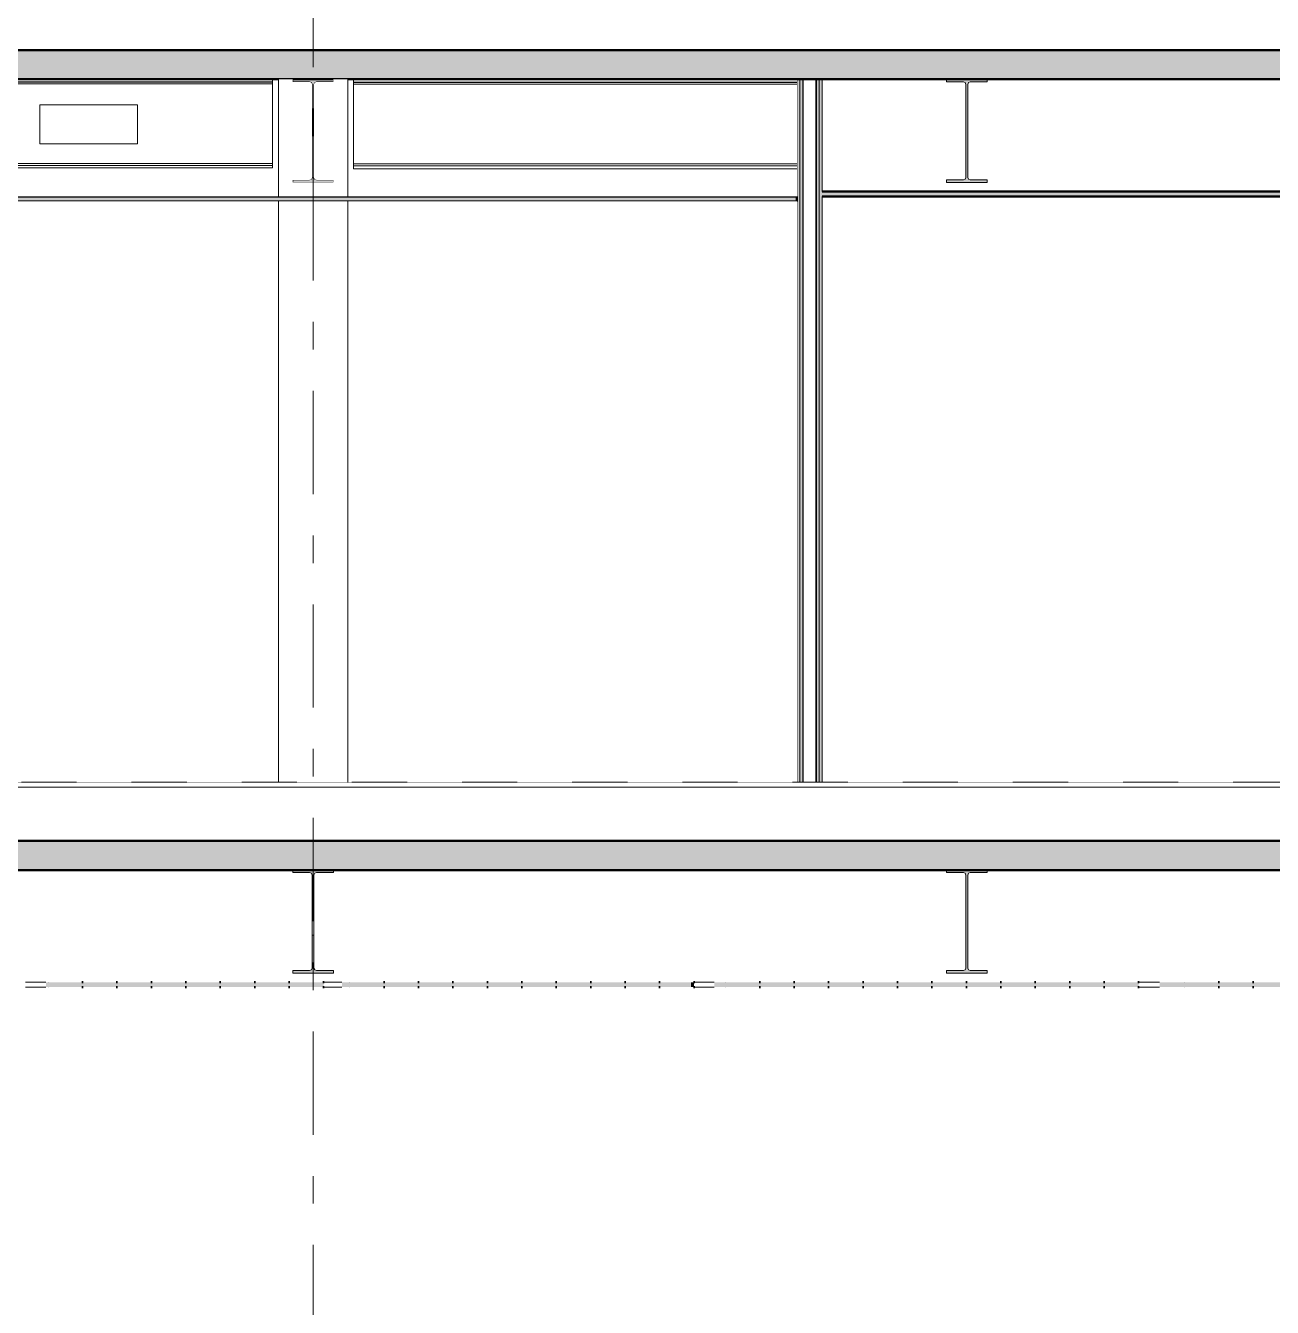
# Model space of a CAD drawing. Header units: millimetres. Extents: x -46169 to 228156, y -86316 to 18123.
# Drawn here: x 123191 to 129579, y -79751 to -73186 of the extents above; entities that cross this region are included whole.
import ezdxf
from ezdxf.enums import TextEntityAlignment as Align

# ---------------------------------------------------------------- set-up
doc = ezdxf.new("R2010")
doc.units = ezdxf.units.MM
doc.header["$MEASUREMENT"] = 0
for name, pattern in [('Dashed', [2822.222233, 1411.111116, -1411.111116]), ('Dense Dotted', [176.388884, 0, -176.388884]), ('Double Dashed', [1093.611073, 529.166651, -211.666656, 141.111112, -211.666656]), ('Wipeout_Contour', [1000, 0, -1000])]:
    doc.linetypes.add(name, pattern=pattern)
for name, color, linetype, lineweight, true_color in [('0_Pen_No__105', 7, 'Continuous', 15, 0xa6a6a6), ('A-230-M_FLOOR.IFC Import_Pen_No__109', 7, 'Continuous', 15, 0xa6a6a6), ('A-230-M_FLOOR.IFC Import_Pen_No__29', 7, 'Continuous', 50, 0x2a2a2a), ('New_A-15-MG_Structural_Grid_Phase_2_Pen_No__222', 7, 'Continuous', 13, 0x65af33), ('New_A-20-M_Ceiling_Pen_No__102', 7, 'Continuous', 15, 0xcccccc), ('New_A-20-M_Ceiling_Pen_No__107', 7, 'Continuous', 15, 0xa6a6a6), ('New_A-20-M_Ceiling_Pen_No__29', 7, 'Continuous', 50, 0x2a2a2a), ('New_A-20-M_Ceiling_Pen_No__81', 7, 'Continuous', 20, 0x6a6a6a), ('New_A-25-M_Wall_Int_Pen_No__107', 7, 'Continuous', 15, 0xa6a6a6)]:
    doc.layers.add(name, color=color, linetype=linetype, lineweight=lineweight, true_color=true_color)
for name, color, linetype in [('A-230-M_FLOOR.IFC Import', 7, 'Continuous'), ('A-25-M_Wall_Int', 7, 'Continuous'), ('New_A-15-MG_Structural_Grid_Phase_2', 7, 'Continuous'), ('New_A-20-M_Ceiling', 7, 'Continuous'), ('New_A-20-M_Floor_Slab', 7, 'Continuous'), ('New_A-25-M_Wall_Int', 7, 'Continuous'), ('S-280-M_STRUCT_FRAME.IFC Import', 7, 'Continuous')]:
    doc.layers.add(name, color=color, linetype=linetype)
for name, color, linetype, lineweight in [('A-25-M_Wall_Int_Pen_No__87', 8, 'Continuous', 20), ('New_A-20-M_Floor_Slab_Pen_No__4', 7, 'Continuous', 20), ('New_A-25-M_Wall_Int_Pen_No__1', 7, 'Continuous', 13), ('New_A-25-M_Wall_Int_Pen_No__87', 8, 'Continuous', 20), ('S-280-M_STRUCT_FRAME.IFC Import_Pen_No__1', 7, 'Continuous', 13), ('S-280-M_STRUCT_FRAME.IFC Import_Pen_No__160', 5, 'Continuous', 200), ('S-280-M_STRUCT_FRAME.IFC Import_Pen_No__90', 8, 'Continuous', 20)]:
    doc.layers.add(name, color=color, linetype=linetype, lineweight=lineweight)
doc.styles.add('GENERATED_STYLE_1', font='')
doc.styles.get('GENERATED_STYLE_1').set_extended_font_data('Swis721 BT')
pattern_1 = [(0, (104446.8, -81110.96), (0, 779.423), [48.75, -401.25]), (0, (104671.8, -80721.25), (0, 779.423), [48.75, -401.25]), (60, (104446.8, -81110.96), (-675, 389.711), [48.75, -401.25]), (60, (104896.8, -81110.96), (-675, 389.711), [48.75, -401.25]), (120, (104495.5, -81110.96), (675, 389.711), [48.75, -401.25]), (120, (104945.5, -81110.96), (675, 389.711), [48.75, -401.25]), (0, (104446.78, -81035.96), (0, 150), [0, -150, 0, -225]), (45, (104521.78, -81035.96), (-106.066, 106.066), [0, -112.5, 0, -187.5])]

# ---------------------------------------------------------------- blocks, each defined once
blk = doc.blocks.new('Section Elem_12_1', base_point=(104446.8, -81111))
at = {"color": 254, "linetype": 'Wipeout_Contour', "lineweight": 0, "ltscale": 605449.089}
blk.add_wipeout([(126599.8, -73311), (138338.7, -73311), (138338.7, -73036), (126599.8, -73036)], dxfattribs=at).dxf.layer = 'New_A-20-M_Floor_Slab'
at = {"color": 254, "linetype": 'Wipeout_Contour', "lineweight": 0, "ltscale": 556064.372429}
blk.add_wipeout([(109629.6, -73036), (109629.6, -73311), (126599.8, -73311), (126599.8, -73036)], dxfattribs=at).dxf.layer = 'New_A-20-M_Floor_Slab'
blk = doc.blocks.new('Section Elem_13_1', base_point=(104446.8, -81111))
at = {"color": 254, "linetype": 'Wipeout_Contour', "lineweight": 0, "ltscale": 612959.058444}
blk.add_wipeout([(138228.8, -77086), (138228.8, -77061), (126599.8, -77061), (126599.8, -77086)], dxfattribs=at).dxf.layer = 'New_A-20-M_Floor_Slab'
at = {"color": 254, "linetype": 'Wipeout_Contour', "lineweight": 0, "ltscale": 613261.561399}
blk.add_wipeout([(126599.8, -77361), (138228.8, -77361), (138228.8, -77086), (126599.8, -77086)], dxfattribs=at).dxf.layer = 'New_A-20-M_Floor_Slab'
at = {"layer": 'New_A-20-M_Floor_Slab_Pen_No__4', "linetype": 'Continuous'}
blk.add_line((137953.8, -77061), (127272.7, -77061), dxfattribs=at)
at = {"layer": 'New_A-20-M_Floor_Slab_Pen_No__4', "linetype": 'Continuous', "flags": 128}
for points in [[(127175.7, -77061), (127172.7, -77061), (127157.7, -77061), (127142.7, -77061)], [(127272.7, -77061), (127257.7, -77061), (127242.7, -77061), (127239.7, -77061)]]:
    blk.add_lwpolyline(points, dxfattribs=at)
at = {"color": 254, "linetype": 'Wipeout_Contour', "lineweight": 0, "ltscale": 557106.428295}
blk.add_wipeout([(126599.8, -77086), (126599.8, -77061), (105107.6, -77061), (105107.6, -77086)], dxfattribs=at).dxf.layer = 'New_A-20-M_Floor_Slab'
at = {"color": 254, "linetype": 'Wipeout_Contour', "lineweight": 0, "ltscale": 557440.241387}
blk.add_wipeout([(105107.6, -77361), (126599.8, -77361), (126599.8, -77086), (105107.6, -77086)], dxfattribs=at).dxf.layer = 'New_A-20-M_Floor_Slab'
at = {"layer": 'New_A-20-M_Floor_Slab_Pen_No__4', "linetype": 'Continuous', "flags": 128}
for points in [[(127142.7, -77061), (126599.8, -77061), (117436, -77061)], [(138228.8, -77086), (126599.8, -77086), (105107.6, -77086)]]:
    blk.add_lwpolyline(points, dxfattribs=at)
blk = doc.blocks.new('Section Elem_22_1', base_point=(104446.8, -81111))
at = {"color": 254, "linetype": 'Wipeout_Contour', "lineweight": 0, "ltscale": 1234353.495778898}
blk.add_wipeout([(127272.7, -77061), (135808.1, -77061), (135808.1, -74603), (137318.1, -74603), (137318.1, -77061), (137319, -77061), (137319, -74061), (127272.7, -74061)], dxfattribs=at).dxf.layer = 'New_A-25-M_Wall_Int'
at = {"color": 254, "linetype": 'Wipeout_Contour', "lineweight": 0, "ltscale": 9644582.437836267}
blk.add_wipeout([(127909.4, -73461), (127272.7, -73461), (127272.7, -74036), (137319, -74036), (137319, -73461), (134818, -73461), (134818, -73474.2), (134731.1, -73474.2), (134722.2, -73477.9), (134718.4, -73486.9), (134718.4, -73963.4), (134722.2, -73972.3), (134731.1, -73976.1), (134818, -73976.1), (134818, -73989.3), (134609.2, -73989.3), (134609.2, -73976.1), (134696.1, -73976.1), (134705.1, -73972.3), (134708.8, -73963.4), (134708.8, -73486.9), (134705.1, -73477.9), (134696.1, -73474.2), (134609.2, -73474.2), (134609.2, -73461), (131468, -73461), (131468, -73474.2), (131381.1, -73474.2), (131372.2, -73477.9), (131368.4, -73486.9), (131368.4, -73963.4), (131372.2, -73972.3), (131381.1, -73976.1), (131468, -73976.1), (131468, -73989.3), (131259.2, -73989.3), (131259.2, -73976.1), (131346.1, -73976.1), (131355.1, -73972.3), (131358.8, -73963.4), (131358.8, -73486.9), (131355.1, -73477.9), (131346.1, -73474.2), (131259.2, -73474.2), (131259.2, -73461), (128118.2, -73461), (128118.2, -73474.2), (128031.3, -73474.2), (128022.3, -73477.9), (128018.6, -73486.9), (128018.6, -73963.4), (128022.3, -73972.3), (128031.3, -73976.1), (128118.2, -73976.1), (128118.2, -73989.3), (127909.4, -73989.3), (127909.4, -73976.1), (127996.3, -73976.1), (128005.2, -73972.3), (128009, -73963.4), (128009, -73486.9), (128005.2, -73477.9), (127996.3, -73474.2), (127909.4, -73474.2)], dxfattribs=at).dxf.layer = 'New_A-25-M_Wall_Int'
blk = doc.blocks.new('Section Elem_42_1', base_point=(104446.8, -81111))
at = {"color": 254, "linetype": 'Wipeout_Contour', "lineweight": 0, "ltscale": 748914.291087}
blk.add_wipeout([(129753.1, -78111), (122227.6, -78111), (122227.6, -81111), (130484.8, -81111), (130484.8, -78111)], dxfattribs=at).dxf.layer = 'New_A-25-M_Wall_Int'
at = {"color": 254, "linetype": 'Wipeout_Contour', "lineweight": 0, "ltscale": 9025615.064778667}
blk.add_wipeout([(122227.6, -77530.2), (122227.6, -77953.8), (122232.9, -77956), (122295.1, -77956), (122295.1, -77973), (122227.6, -77973), (122227.6, -78086), (129753.1, -78086), (130484.8, -78086), (130484.8, -77511), (128118.2, -77511), (128118.2, -77524.2), (128031.3, -77524.2), (128022.3, -77527.9), (128018.6, -77536.9), (128018.6, -78013.4), (128022.3, -78022.3), (128031.3, -78026.1), (128118.2, -78026.1), (128118.2, -78039.3), (127909.4, -78039.3), (127909.4, -78026.1), (127996.3, -78026.1), (128005.2, -78022.3), (128009, -78013.4), (128009, -77844.3), (128008.9, -77844.3), (128008.9, -77644.3), (128009, -77644.3), (128009, -77536.9), (128005.2, -77527.9), (127996.3, -77524.2), (127909.4, -77524.2), (127909.4, -77511), (124768.3, -77511), (124768.3, -77524.2), (124681.4, -77524.2), (124672.4, -77527.9), (124668.7, -77536.9), (124668.7, -77644.3), (124668.7, -77844.3), (124668.7, -78013.4), (124672.4, -78022.3), (124681.4, -78026.1), (124768.3, -78026.1), (124768.3, -78039.3), (124559.5, -78039.3), (124559.5, -78026.1), (124646.4, -78026.1), (124655.3, -78022.3), (124659.1, -78013.4), (124659.1, -77844.3), (124659.1, -77644.3), (124659.1, -77536.9), (124655.3, -77527.9), (124646.4, -77524.2), (124559.5, -77524.2), (124559.5, -77511), (122295.1, -77511), (122295.1, -77528), (122232.9, -77528)], dxfattribs=at).dxf.layer = 'New_A-25-M_Wall_Int'
blk = doc.blocks.new('Section Elem_52_1', base_point=(104446.8, -81111))
at = {"layer": 'New_A-25-M_Wall_Int_Pen_No__87', "linetype": 'Continuous'}
for p, q in [((127142.6, -73919), (127142.6, -74061)), ((127142.6, -74086), (127142.6, -77061))]:
    blk.add_line(p, q, dxfattribs=at)
blk = doc.blocks.new('Section Elem_114_1', base_point=(104446.8, -81111))
at = {"layer": 'New_A-25-M_Wall_Int_Pen_No__107', "linetype": 'Continuous'}
for points in [[(127157.7, -73461), (127142.7, -73461), (127142.7, -77061), (127157.7, -77061)], [(127172.7, -73461), (127157.7, -73461), (127157.7, -77061), (127172.7, -77061)]]:
    blk.add_hatch(color=256, dxfattribs=at).paths.add_polyline_path(points)
at = {"layer": 'New_A-25-M_Wall_Int_Pen_No__107', "linetype": 'Continuous', "lineweight": 0, "true_color": 0x535353}
blk.add_hatch(color=251, dxfattribs=at).paths.add_polyline_path([(127175.7, -73461), (127172.7, -73461), (127172.7, -77061), (127175.7, -77061)])
at = {"layer": 'New_A-25-M_Wall_Int_Pen_No__1', "linetype": 'Continuous'}
for p, q in [((127142.7, -73461), (127142.7, -77061)), ((127272.7, -73461), (127272.7, -74036)), ((127272.7, -74061), (127272.7, -77061))]:
    blk.add_line(p, q, dxfattribs=at)
at = {"color": 254, "linetype": 'Wipeout_Contour', "lineweight": 0, "ltscale": 591248.466336}
blk.add_wipeout([(127239.7, -73461), (127175.7, -73461), (127175.7, -77061), (127239.7, -77061)], dxfattribs=at).dxf.layer = 'New_A-25-M_Wall_Int'
at = {"layer": 'New_A-25-M_Wall_Int_Pen_No__107', "linetype": 'Continuous', "lineweight": 0, "true_color": 0x535353}
blk.add_hatch(color=251, dxfattribs=at).paths.add_polyline_path([(127242.7, -73461), (127239.7, -73461), (127239.7, -77061), (127242.7, -77061)])
at = {"layer": 'New_A-25-M_Wall_Int_Pen_No__107', "linetype": 'Continuous'}
for points in [[(127257.7, -73461), (127242.7, -73461), (127242.7, -77061), (127257.7, -77061)], [(127272.7, -73461), (127257.7, -73461), (127257.7, -77061), (127272.7, -77061), (127272.7, -74061), (127272.7, -74061), (127272.7, -74036), (127272.7, -74036)]]:
    blk.add_hatch(color=256, dxfattribs=at).paths.add_polyline_path(points)
at = {"layer": 'New_A-25-M_Wall_Int_Pen_No__1', "linetype": 'Continuous'}
for p, q in [((127157.7, -73461), (127157.7, -77061)), ((127172.7, -73461), (127172.7, -77061)), ((127175.7, -73461), (127175.7, -77061)), ((127239.7, -73461), (127239.7, -77061)), ((127242.7, -73461), (127242.7, -77061)), ((127257.7, -73461), (127257.7, -77061))]:
    blk.add_line(p, q, dxfattribs=at)
blk = doc.blocks.new('Section Elem_128_1', base_point=(104446.8, -81111))
at = {"layer": 'New_A-20-M_Ceiling_Pen_No__107', "linetype": 'Continuous'}
blk.add_hatch(color=256, dxfattribs=at).paths.add_polyline_path([(127272.7, -74036), (127272.7, -74061), (137953.8, -74061), (137953.8, -74036)])
at = {"layer": 'New_A-20-M_Ceiling_Pen_No__29', "linetype": 'Continuous'}
for p, q in [((137953.8, -74036), (127272.7, -74036)), ((137953.8, -74061), (127272.7, -74061))]:
    blk.add_line(p, q, dxfattribs=at)
blk = doc.blocks.new('Section Elem_129_1', base_point=(104446.8, -81111))
at = {"layer": 'New_A-20-M_Ceiling_Pen_No__107', "linetype": 'Continuous'}
for points in [[(117436, -74061), (117436, -74086), (126599.8, -74086), (126599.8, -74061)], [(126599.8, -74086), (127142.6, -74086), (127142.6, -74061), (126599.8, -74061)]]:
    blk.add_hatch(color=256, dxfattribs=at).paths.add_polyline_path(points)
at = {"layer": 'New_A-20-M_Ceiling_Pen_No__29', "linetype": 'Continuous'}
blk.add_line((127142.6, -74061), (127142.6, -74086), dxfattribs=at)
at = {"layer": 'New_A-20-M_Ceiling_Pen_No__29', "linetype": 'Continuous', "flags": 128}
for points in [[(127142.6, -74061), (126599.8, -74061), (117436, -74061)], [(127142.6, -74086), (126599.8, -74086), (117436, -74086)]]:
    blk.add_lwpolyline(points, dxfattribs=at)
blk = doc.blocks.new('Section Elem_185_1', base_point=(104446.8, -81111))
at = {"color": 254, "linetype": 'Wipeout_Contour', "lineweight": 0, "ltscale": 3111897.170370944}
blk.add_wipeout([(117483.2, -73461), (117483.2, -74011), (117514.2, -74011), (117514.2, -74061), (124487.7, -74061), (124487.7, -73461), (124456.3, -73461), (124456.3, -73473.7), (124456.3, -73476.6), (124456.3, -73914.4), (122295.1, -73914.4), (122295.1, -73923), (122140.7, -73923), (122140.7, -73914.4), (119849.2, -73914.4), (119849.2, -73923), (119694.8, -73923), (119694.8, -73914.4), (117533.3, -73914.4), (117533.3, -73476.6), (117533.3, -73473.7), (117533.3, -73461)], dxfattribs=at).dxf.layer = 'New_A-25-M_Wall_Int'
at = {"color": 254, "linetype": 'Wipeout_Contour', "lineweight": 0, "ltscale": 1751682.4327378}
blk.add_wipeout([(124842.3, -73461), (124842.3, -74061), (127142.6, -74061), (127142.6, -74086), (124842.3, -74086), (124842.3, -77061), (127142.7, -77061), (127142.7, -73919), (124871.2, -73919), (124871.2, -73478.9), (124871.2, -73476), (124871.2, -73461)], dxfattribs=at).dxf.layer = 'New_A-25-M_Wall_Int'
at = {"color": 254, "linetype": 'Wipeout_Contour', "lineweight": 0, "ltscale": 575305.662802}
blk.add_wipeout([(123763.8, -73591), (123263.8, -73591), (123263.8, -73791), (123763.8, -73791)], dxfattribs=at).dxf.layer = 'New_A-25-M_Wall_Int'
at = {"color": 254, "linetype": 'Wipeout_Contour', "lineweight": 0, "ltscale": 1133358.080491298}
blk.add_wipeout([(117514.2, -77061), (117707.2, -77061), (117707.2, -74603), (119217.2, -74603), (119217.2, -77061), (124487.7, -77061), (124487.7, -74086), (117514.2, -74086)], dxfattribs=at).dxf.layer = 'New_A-25-M_Wall_Int'
blk = doc.blocks.new('Section Elem_353_1', base_point=(104446.8, -81111))
at = {"layer": 'S-280-M_STRUCT_FRAME.IFC Import_Pen_No__1', "linetype": 'Continuous'}
for p, q in [((124559.5, -77511), (124559.5, -77524.2)), ((124768.3, -77511), (124768.3, -77524.2)), ((124559.5, -78026.1), (124559.5, -78039.3)), ((124768.3, -78039.3), (124559.5, -78039.3)), ((124768.3, -78026.1), (124768.3, -78039.3))]:
    blk.add_line(p, q, dxfattribs=at)
at = {"layer": 'S-280-M_STRUCT_FRAME.IFC Import_Pen_No__1', "linetype": 'Continuous', "flags": 128}
for points in [[(124655.3, -77527.9), (124646.4, -77524.2), (124559.5, -77524.2)], [(124768.3, -77524.2), (124681.4, -77524.2), (124672.4, -77527.9)], [(124655.3, -78022.3), (124646.4, -78026.1), (124559.5, -78026.1)], [(124672.4, -78022.3), (124681.4, -78026.1), (124768.3, -78026.1)]]:
    blk.add_lwpolyline(points, dxfattribs=at)
at = {"color": 254, "linetype": 'Wipeout_Contour', "lineweight": 0, "ltscale": 587676.850599}
blk.add_wipeout([(124659.1, -77644.3), (124659.1, -77844.3), (124668.7, -77844.3), (124668.7, -77644.3)], dxfattribs=at).dxf.layer = 'S-280-M_STRUCT_FRAME.IFC Import'
at = {"layer": 'S-280-M_STRUCT_FRAME.IFC Import_Pen_No__160', "linetype": 'Continuous', "lineweight": 0, "true_color": 0x00007f}
for points in [[(124768.3, -77511), (124559.5, -77511), (124559.5, -77524.2), (124646.4, -77524.2), (124655.3, -77527.9), (124659.1, -77536.9), (124659.1, -77644.3), (124668.7, -77644.3), (124668.7, -77536.9), (124672.4, -77527.9), (124681.4, -77524.2), (124768.3, -77524.2)], [(124559.5, -78039.3), (124768.3, -78039.3), (124768.3, -78026.1), (124681.4, -78026.1), (124672.4, -78022.3), (124668.7, -78013.4), (124668.7, -77844.3), (124659.1, -77844.3), (124659.1, -78013.4), (124655.3, -78022.3), (124646.4, -78026.1), (124559.5, -78026.1)]]:
    blk.add_hatch(color=176, dxfattribs=at).paths.add_polyline_path(points)
at = {"layer": 'S-280-M_STRUCT_FRAME.IFC Import_Pen_No__1', "linetype": 'Continuous'}
for p, q in [((124668.7, -77644.3), (124659.1, -77644.3)), ((124668.7, -77844.3), (124659.1, -77844.3))]:
    blk.add_line(p, q, dxfattribs=at)
at = {"layer": 'S-280-M_STRUCT_FRAME.IFC Import_Pen_No__1', "linetype": 'Continuous', "flags": 128}
for points in [[(124655.3, -77527.9), (124659.1, -77536.9), (124659.1, -77644.3)], [(124672.4, -77527.9), (124668.7, -77536.9), (124668.7, -77644.3)], [(124659.1, -77844.3), (124659.1, -78013.4), (124655.3, -78022.3)], [(124668.7, -77844.3), (124668.7, -78013.4), (124672.4, -78022.3)]]:
    blk.add_lwpolyline(points, dxfattribs=at)
at = {"layer": 'S-280-M_STRUCT_FRAME.IFC Import_Pen_No__90', "linetype": 'Continuous'}
for p, q in [((124659.1, -77644.3), (124659.1, -77844.3)), ((124668.7, -77844.3), (124668.7, -77644.3))]:
    blk.add_line(p, q, dxfattribs=at)
blk = doc.blocks.new('Section Elem_360_1', base_point=(104446.8, -81111))
at = {"layer": 'S-280-M_STRUCT_FRAME.IFC Import_Pen_No__1', "linetype": 'Continuous'}
for p, q in [((127909.4, -77511), (127909.4, -77524.2)), ((128118.2, -77511), (128118.2, -77524.2)), ((127909.4, -78026.1), (127909.4, -78039.3)), ((128118.2, -78039.3), (127909.4, -78039.3)), ((128118.2, -78026.1), (128118.2, -78039.3))]:
    blk.add_line(p, q, dxfattribs=at)
at = {"layer": 'S-280-M_STRUCT_FRAME.IFC Import_Pen_No__1', "linetype": 'Continuous', "flags": 128}
for points in [[(128005.2, -77527.9), (127996.3, -77524.2), (127909.4, -77524.2)], [(128118.2, -77524.2), (128031.3, -77524.2), (128022.3, -77527.9)], [(128005.2, -78022.3), (127996.3, -78026.1), (127909.4, -78026.1)], [(128022.3, -78022.3), (128031.3, -78026.1), (128118.2, -78026.1)]]:
    blk.add_lwpolyline(points, dxfattribs=at)
at = {"color": 254, "linetype": 'Wipeout_Contour', "lineweight": 0, "ltscale": 599072.179515}
blk.add_wipeout([(128009, -77644.3), (128008.9, -77644.3), (128008.9, -77844.3), (128009, -77844.3)], dxfattribs=at).dxf.layer = 'S-280-M_STRUCT_FRAME.IFC Import'
at = {"layer": 'S-280-M_STRUCT_FRAME.IFC Import_Pen_No__160', "linetype": 'Continuous', "lineweight": 0, "true_color": 0x00007f}
blk.add_hatch(color=176, dxfattribs=at).paths.add_polyline_path([(127909.4, -78039.3), (128118.2, -78039.3), (128118.2, -78026.1), (128031.3, -78026.1), (128022.3, -78022.3), (128018.6, -78013.4), (128018.6, -77536.9), (128022.3, -77527.9), (128031.3, -77524.2), (128118.2, -77524.2), (128118.2, -77511), (127909.4, -77511), (127909.4, -77524.2), (127996.3, -77524.2), (128005.2, -77527.9), (128009, -77536.9), (128009, -78013.4), (128005.2, -78022.3), (127996.3, -78026.1), (127909.4, -78026.1)])
at = {"layer": 'S-280-M_STRUCT_FRAME.IFC Import_Pen_No__1', "linetype": 'Continuous', "flags": 128}
for points in [[(128005.2, -77527.9), (128009, -77536.9), (128009, -78013.4), (128005.2, -78022.3)], [(128022.3, -77527.9), (128018.6, -77536.9), (128018.6, -78013.4), (128022.3, -78022.3)]]:
    blk.add_lwpolyline(points, dxfattribs=at)
blk = doc.blocks.new('Section Elem_370_1', base_point=(104446.8, -81111))
at = {"color": 254, "linetype": 'Wipeout_Contour', "lineweight": 0, "ltscale": 1246842.80835168}
blk.add_wipeout([(126599.8, -77511), (138228.8, -77511), (138228.8, -77361), (138063.7, -77361), (138063.7, -77503.3), (138048.7, -77503.3), (138048.7, -77361), (126599.8, -77361)], dxfattribs=at).dxf.layer = 'A-230-M_FLOOR.IFC Import'
at = {"layer": 'A-230-M_FLOOR.IFC Import_Pen_No__109', "linetype": 'Continuous'}
h = blk.add_hatch(dxfattribs=at)
h.set_pattern_fill('Lightweight_Concrete_0001', color=256, style=0, pattern_type=2)
h.set_pattern_definition(pattern_1)
h.paths.add_polyline_path([(126599.8, -77511), (138228.8, -77511), (138228.8, -77361), (138063.7, -77361), (138063.7, -77503.3), (138048.7, -77503.3), (138048.7, -77361), (126599.8, -77361)])
at = {"layer": 'A-230-M_FLOOR.IFC Import_Pen_No__29', "linetype": 'Continuous'}
for p, q in [((128118.2, -77511), (127909.4, -77511)), ((131259.2, -77511), (128118.2, -77511))]:
    blk.add_line(p, q, dxfattribs=at)
at = {"color": 254, "linetype": 'Wipeout_Contour', "lineweight": 0, "ltscale": 565297.543378}
blk.add_wipeout([(109659.6, -77511), (126599.8, -77511), (126599.8, -77361), (109659.6, -77361)], dxfattribs=at).dxf.layer = 'A-230-M_FLOOR.IFC Import'
at = {"layer": 'A-230-M_FLOOR.IFC Import_Pen_No__109', "linetype": 'Continuous'}
h = blk.add_hatch(dxfattribs=at)
h.set_pattern_fill('Lightweight_Concrete_0001', color=256, style=0, pattern_type=2)
h.set_pattern_definition(pattern_1)
h.paths.add_polyline_path([(109659.6, -77511), (126599.8, -77511), (126599.8, -77361), (109659.6, -77361)])
at = {"layer": 'A-230-M_FLOOR.IFC Import_Pen_No__29', "linetype": 'Continuous'}
for p, q in [((124559.5, -77511), (122295.1, -77511)), ((124768.3, -77511), (124559.5, -77511))]:
    blk.add_line(p, q, dxfattribs=at)
at = {"layer": 'A-230-M_FLOOR.IFC Import_Pen_No__29', "linetype": 'Continuous', "flags": 128}
for points in [[(138048.7, -77361), (126599.8, -77361), (109659.6, -77361)], [(127909.4, -77511), (126599.8, -77511), (124768.3, -77511)]]:
    blk.add_lwpolyline(points, dxfattribs=at)
blk = doc.blocks.new('Section Elem_382_1', base_point=(104446.8, -81111))
at = {"layer": 'S-280-M_STRUCT_FRAME.IFC Import_Pen_No__160', "linetype": 'Continuous', "lineweight": 0, "true_color": 0x00007f}
blk.add_hatch(color=176, dxfattribs=at).paths.add_polyline_path([(124559.5, -73989.3), (124768.3, -73989.3), (124768.3, -73976.1), (124681.4, -73976.1), (124672.4, -73972.3), (124668.7, -73963.4), (124668.7, -73486.9), (124672.4, -73477.9), (124681.4, -73474.2), (124768.3, -73474.2), (124768.3, -73461), (124559.5, -73461), (124559.5, -73474.2), (124646.4, -73474.2), (124655.3, -73477.9), (124659.1, -73486.9), (124659.1, -73963.4), (124655.3, -73972.3), (124646.4, -73976.1), (124559.5, -73976.1)])
at = {"layer": 'S-280-M_STRUCT_FRAME.IFC Import_Pen_No__1', "linetype": 'Continuous'}
for p, q in [((124559.5, -73461), (124559.5, -73474.2)), ((124768.3, -73461), (124768.3, -73474.2)), ((124559.5, -73976.1), (124559.5, -73989.3)), ((124768.3, -73976.1), (124768.3, -73989.3)), ((124768.3, -73989.3), (124559.5, -73989.3))]:
    blk.add_line(p, q, dxfattribs=at)
at = {"layer": 'S-280-M_STRUCT_FRAME.IFC Import_Pen_No__1', "linetype": 'Continuous', "flags": 128}
for points in [[(124655.3, -73477.9), (124646.4, -73474.2), (124559.5, -73474.2)], [(124655.3, -73477.9), (124659.1, -73486.9), (124659.1, -73963.4), (124655.3, -73972.3)], [(124672.4, -73477.9), (124668.7, -73486.9), (124668.7, -73963.4), (124672.4, -73972.3)], [(124768.3, -73474.2), (124681.4, -73474.2), (124672.4, -73477.9)], [(124655.3, -73972.3), (124646.4, -73976.1), (124559.5, -73976.1)], [(124672.4, -73972.3), (124681.4, -73976.1), (124768.3, -73976.1)]]:
    blk.add_lwpolyline(points, dxfattribs=at)
at = {"layer": 'S-280-M_STRUCT_FRAME.IFC Import_Pen_No__90', "linetype": 'Continuous'}
for p, q in [((124559.4, -73461), (124559.4, -73474.2)), ((124646.3, -73474.2), (124646.4, -73474.2)), ((124655.3, -73477.9), (124659, -73486.9)), ((124659, -73486.9), (124659, -73963.4)), ((124559.4, -73976.1), (124559.4, -73989.3)), ((124646.4, -73976.1), (124646.3, -73976.1)), ((124659, -73963.4), (124655.3, -73972.3))]:
    blk.add_line(p, q, dxfattribs=at)
blk = doc.blocks.new('Section Elem_383_1', base_point=(104446.8, -81111))
at = {"layer": 'S-280-M_STRUCT_FRAME.IFC Import_Pen_No__90', "linetype": 'Continuous'}
for p, q in [((123263.8, -73591), (123263.8, -73791)), ((123763.8, -73591), (123263.8, -73591)), ((123763.8, -73791), (123763.8, -73591)), ((123263.8, -73791), (123763.8, -73791))]:
    blk.add_line(p, q, dxfattribs=at)
at = {"color": 254, "linetype": 'Wipeout_Contour', "lineweight": 0, "ltscale": 1002246.923575061}
blk.add_wipeout([(122225.7, -73480.9), (122224.5, -73483.9), (124456.3, -73483.9), (124456.3, -73476.6), (122295.1, -73476.6), (122295.1, -73478), (122232.9, -73478)], dxfattribs=at).dxf.layer = 'S-280-M_STRUCT_FRAME.IFC Import'
at = {"color": 254, "linetype": 'Wipeout_Contour', "lineweight": 0, "ltscale": 717957.156361}
blk.add_wipeout([(124456.3, -73891.5), (122222.7, -73891.5), (122222.7, -73895.8), (122224, -73898.7), (124456.3, -73898.7)], dxfattribs=at).dxf.layer = 'S-280-M_STRUCT_FRAME.IFC Import'
at = {"color": 254, "linetype": 'Wipeout_Contour', "lineweight": 0, "ltscale": 574377.232883}
blk.add_wipeout([(122295.1, -73473.7), (124456.3, -73473.7), (124456.3, -73461), (122295.1, -73461)], dxfattribs=at).dxf.layer = 'S-280-M_STRUCT_FRAME.IFC Import'
at = {"color": 254, "linetype": 'Wipeout_Contour', "lineweight": 0, "ltscale": 575144.245439}
blk.add_wipeout([(122224, -73898.7), (122225.2, -73901.7), (124456.3, -73901.7), (124456.3, -73898.7)], dxfattribs=at).dxf.layer = 'S-280-M_STRUCT_FRAME.IFC Import'
at = {"color": 254, "linetype": 'Wipeout_Contour', "lineweight": 0, "ltscale": 574393.285264}
blk.add_wipeout([(122295.1, -73476.6), (124456.3, -73476.6), (124456.3, -73473.7), (122295.1, -73473.7)], dxfattribs=at).dxf.layer = 'S-280-M_STRUCT_FRAME.IFC Import'
at = {"color": 254, "linetype": 'Wipeout_Contour', "lineweight": 0, "ltscale": 1003784.712632325}
blk.add_wipeout([(122225.2, -73901.7), (122225.7, -73903), (122232.9, -73906), (122295.1, -73906), (122295.1, -73914.4), (124456.3, -73914.4), (124456.3, -73901.7)], dxfattribs=at).dxf.layer = 'S-280-M_STRUCT_FRAME.IFC Import'
at = {"layer": 'S-280-M_STRUCT_FRAME.IFC Import_Pen_No__90', "linetype": 'Continuous'}
for p, q in [((124456.3, -73473.7), (124456.3, -73461)), ((124456.3, -73483.9), (122224.5, -73483.9)), ((124456.3, -73473.7), (122295.1, -73473.7)), ((124456.3, -73476.6), (124456.3, -73473.7)), ((124456.3, -73483.9), (124456.3, -73476.6)), ((124456.3, -73891.5), (124456.3, -73483.9)), ((124456.3, -73891.5), (122222.7, -73891.5)), ((124456.3, -73901.7), (122225.2, -73901.7)), ((124456.3, -73914.4), (122295.1, -73914.4)), ((124456.3, -73898.7), (124456.3, -73891.5)), ((124456.3, -73901.7), (124456.3, -73898.7)), ((124456.3, -73914.4), (124456.3, -73901.7))]:
    blk.add_line(p, q, dxfattribs=at)
blk = doc.blocks.new('Section Elem_384_1', base_point=(104446.8, -81111))
at = {"color": 254, "linetype": 'Wipeout_Contour', "lineweight": 0, "ltscale": 583894.833672}
blk.add_wipeout([(124871.2, -73893.8), (127142.7, -73893.8), (127142.7, -73486.2), (124871.2, -73486.2)], dxfattribs=at).dxf.layer = 'S-280-M_STRUCT_FRAME.IFC Import'
at = {"color": 254, "linetype": 'Wipeout_Contour', "lineweight": 0, "ltscale": 583476.020202}
blk.add_wipeout([(127142.7, -73478.9), (124871.2, -73478.9), (124871.2, -73486.2), (127142.7, -73486.2)], dxfattribs=at).dxf.layer = 'S-280-M_STRUCT_FRAME.IFC Import'
at = {"color": 254, "linetype": 'Wipeout_Contour', "lineweight": 0, "ltscale": 584313.674948}
blk.add_wipeout([(127142.7, -73893.8), (124871.2, -73893.8), (124871.2, -73901), (127142.7, -73901)], dxfattribs=at).dxf.layer = 'S-280-M_STRUCT_FRAME.IFC Import'
at = {"color": 254, "linetype": 'Wipeout_Contour', "lineweight": 0, "ltscale": 583447.623162}
blk.add_wipeout([(124871.2, -73476), (127142.7, -73476), (127142.7, -73461), (124871.2, -73461)], dxfattribs=at).dxf.layer = 'S-280-M_STRUCT_FRAME.IFC Import'
at = {"color": 254, "linetype": 'Wipeout_Contour', "lineweight": 0, "ltscale": 584323.995583}
blk.add_wipeout([(127142.7, -73901), (124871.2, -73901), (124871.2, -73904), (127142.7, -73904)], dxfattribs=at).dxf.layer = 'S-280-M_STRUCT_FRAME.IFC Import'
at = {"color": 254, "linetype": 'Wipeout_Contour', "lineweight": 0, "ltscale": 583465.74335}
blk.add_wipeout([(124871.2, -73478.9), (127142.7, -73478.9), (127142.7, -73476), (124871.2, -73476)], dxfattribs=at).dxf.layer = 'S-280-M_STRUCT_FRAME.IFC Import'
at = {"color": 254, "linetype": 'Wipeout_Contour', "lineweight": 0, "ltscale": 584342.198599}
blk.add_wipeout([(127142.7, -73904), (124871.2, -73904), (124871.2, -73919), (127142.7, -73919)], dxfattribs=at).dxf.layer = 'S-280-M_STRUCT_FRAME.IFC Import'
at = {"layer": 'S-280-M_STRUCT_FRAME.IFC Import_Pen_No__90', "linetype": 'Continuous'}
for p, q in [((124871.2, -73476), (124871.2, -73461)), ((124871.2, -73478.9), (124871.2, -73476)), ((127142.6, -73476), (124871.2, -73476)), ((124871.2, -73486.2), (124871.2, -73478.9)), ((127142.6, -73486.2), (124871.2, -73486.2)), ((124871.2, -73893.8), (124871.2, -73486.2)), ((127142.6, -73893.8), (124871.2, -73893.8)), ((124871.2, -73901), (124871.2, -73893.8)), ((124871.2, -73904), (124871.2, -73901)), ((124871.2, -73919), (124871.2, -73904)), ((127142.6, -73904), (124871.2, -73904)), ((127142.6, -73919), (124871.2, -73919))]:
    blk.add_line(p, q, dxfattribs=at)
blk = doc.blocks.new('Section Elem_389_1', base_point=(104446.8, -81111))
at = {"layer": 'S-280-M_STRUCT_FRAME.IFC Import_Pen_No__160', "linetype": 'Continuous', "lineweight": 0, "true_color": 0x00007f}
blk.add_hatch(color=176, dxfattribs=at).paths.add_polyline_path([(127909.4, -73989.3), (128118.2, -73989.3), (128118.2, -73976.1), (128031.3, -73976.1), (128022.3, -73972.3), (128018.6, -73963.4), (128018.6, -73486.9), (128022.3, -73477.9), (128031.3, -73474.2), (128118.2, -73474.2), (128118.2, -73461), (127909.4, -73461), (127909.4, -73474.2), (127996.3, -73474.2), (128005.2, -73477.9), (128009, -73486.9), (128009, -73963.4), (128005.2, -73972.3), (127996.3, -73976.1), (127909.4, -73976.1)])
at = {"layer": 'S-280-M_STRUCT_FRAME.IFC Import_Pen_No__1', "linetype": 'Continuous'}
for p, q in [((127909.4, -73461), (127909.4, -73474.2)), ((128118.2, -73461), (128118.2, -73474.2)), ((127909.4, -73976.1), (127909.4, -73989.3)), ((128118.2, -73976.1), (128118.2, -73989.3)), ((128118.2, -73989.3), (127909.4, -73989.3))]:
    blk.add_line(p, q, dxfattribs=at)
at = {"layer": 'S-280-M_STRUCT_FRAME.IFC Import_Pen_No__1', "linetype": 'Continuous', "flags": 128}
for points in [[(128005.2, -73477.9), (127996.3, -73474.2), (127909.4, -73474.2)], [(128005.2, -73477.9), (128009, -73486.9), (128009, -73963.4), (128005.2, -73972.3)], [(128022.3, -73477.9), (128018.6, -73486.9), (128018.6, -73963.4), (128022.3, -73972.3)], [(128118.2, -73474.2), (128031.3, -73474.2), (128022.3, -73477.9)], [(128005.2, -73972.3), (127996.3, -73976.1), (127909.4, -73976.1)], [(128022.3, -73972.3), (128031.3, -73976.1), (128118.2, -73976.1)]]:
    blk.add_lwpolyline(points, dxfattribs=at)
blk = doc.blocks.new('Section Elem_405_1', base_point=(104446.8, -81111))
at = {"color": 254, "linetype": 'Wipeout_Contour', "lineweight": 0, "ltscale": 605860.802501}
blk.add_wipeout([(126599.8, -73461), (138338.7, -73461), (138338.7, -73311), (126599.8, -73311)], dxfattribs=at).dxf.layer = 'A-230-M_FLOOR.IFC Import'
at = {"layer": 'A-230-M_FLOOR.IFC Import_Pen_No__109', "linetype": 'Continuous'}
h = blk.add_hatch(dxfattribs=at)
h.set_pattern_fill('Lightweight_Concrete_0001', color=256, style=0, pattern_type=2)
h.set_pattern_definition(pattern_1)
h.paths.add_polyline_path([(126599.8, -73461), (138338.7, -73461), (138338.7, -73311), (126599.8, -73311)])
at = {"layer": 'A-230-M_FLOOR.IFC Import_Pen_No__29', "linetype": 'Continuous'}
for p, q in [((127909.4, -73461), (127272.7, -73461)), ((128118.2, -73461), (127909.4, -73461)), ((131259.2, -73461), (128118.2, -73461))]:
    blk.add_line(p, q, dxfattribs=at)
at = {"layer": 'A-230-M_FLOOR.IFC Import_Pen_No__29', "linetype": 'Continuous', "flags": 128}
blk.add_lwpolyline([(127272.7, -73461), (127257.7, -73461), (127242.7, -73461), (127239.7, -73461), (127175.7, -73461), (127172.7, -73461), (127157.7, -73461), (127142.7, -73461)], dxfattribs=at)
at = {"color": 254, "linetype": 'Wipeout_Contour', "lineweight": 0, "ltscale": 556563.278494}
blk.add_wipeout([(109659.6, -73461), (126599.8, -73461), (126599.8, -73311), (109659.6, -73311)], dxfattribs=at).dxf.layer = 'A-230-M_FLOOR.IFC Import'
at = {"layer": 'A-230-M_FLOOR.IFC Import_Pen_No__109', "linetype": 'Continuous'}
h = blk.add_hatch(dxfattribs=at)
h.set_pattern_fill('Lightweight_Concrete_0001', color=256, style=0, pattern_type=2)
h.set_pattern_definition(pattern_1)
h.paths.add_polyline_path([(109659.6, -73461), (126599.8, -73461), (126599.8, -73311), (109659.6, -73311)])
at = {"layer": 'A-230-M_FLOOR.IFC Import_Pen_No__29', "linetype": 'Continuous'}
for p, q in [((124559.5, -73461), (122295.1, -73461)), ((124768.3, -73461), (124559.5, -73461))]:
    blk.add_line(p, q, dxfattribs=at)
at = {"layer": 'A-230-M_FLOOR.IFC Import_Pen_No__29', "linetype": 'Continuous', "flags": 128}
for points in [[(149005.4, -73311), (148561.1, -73311), (148558.1, -73311), (148494.1, -73311), (148491.1, -73311), (148476.1, -73311), (148461.1, -73311), (138338.7, -73311), (126599.8, -73311), (109659.6, -73311)], [(127142.7, -73461), (126599.8, -73461), (124768.3, -73461)]]:
    blk.add_lwpolyline(points, dxfattribs=at)
blk = doc.blocks.new('Section Elem_508_1', base_point=(104446.8, -81111))
at = {"color": 254, "linetype": 'Wipeout_Contour', "lineweight": 0, "ltscale": 579992.801144}
blk.add_wipeout([(124827.3, -73461), (124827.3, -74061), (124842.3, -74061), (124842.3, -73461)], dxfattribs=at).dxf.layer = 'A-25-M_Wall_Int'
at = {"color": 254, "linetype": 'Wipeout_Contour', "lineweight": 0, "ltscale": 583735.55441}
blk.add_wipeout([(124842.3, -74086), (124827.3, -74086), (124827.3, -77061), (124842.3, -77061)], dxfattribs=at).dxf.layer = 'A-25-M_Wall_Int'
at = {"layer": 'A-25-M_Wall_Int_Pen_No__87', "linetype": 'Continuous'}
for p, q in [((124842.3, -74061), (124842.3, -73461)), ((124842.3, -77061), (124842.3, -74086))]:
    blk.add_line(p, q, dxfattribs=at)
blk = doc.blocks.new('Section Elem_509_1', base_point=(104446.8, -81111))
at = {"color": 254, "linetype": 'Wipeout_Contour', "lineweight": 0, "ltscale": 583129.050036}
blk.add_wipeout([(124827.3, -74086), (124487.7, -74086), (124487.7, -77061), (124827.3, -77061)], dxfattribs=at).dxf.layer = 'A-25-M_Wall_Int'
at = {"color": 254, "linetype": 'Wipeout_Contour', "lineweight": 0, "ltscale": 3476035.971320062}
blk.add_wipeout([(124487.7, -74061), (124827.3, -74061), (124827.3, -73461), (124768.3, -73461), (124768.3, -73474.2), (124681.4, -73474.2), (124672.4, -73477.9), (124668.7, -73486.9), (124668.7, -73963.4), (124672.4, -73972.3), (124681.4, -73976.1), (124768.3, -73976.1), (124768.3, -73989.3), (124559.5, -73989.3), (124559.5, -73976.1), (124646.4, -73976.1), (124655.3, -73972.3), (124659.1, -73963.4), (124659.1, -73486.9), (124655.3, -73477.9), (124646.4, -73474.2), (124559.5, -73474.2), (124559.5, -73461), (124487.7, -73461)], dxfattribs=at).dxf.layer = 'A-25-M_Wall_Int'
at = {"layer": 'A-25-M_Wall_Int_Pen_No__87', "linetype": 'Continuous'}
for p, q in [((124487.7, -73461), (124487.7, -74061)), ((124487.7, -74086), (124487.7, -77061))]:
    blk.add_line(p, q, dxfattribs=at)
blk = doc.blocks.new('Section Elem_538_1', base_point=(104446.8, -81111))
at = {"color": 254, "linetype": 'Wipeout_Contour', "lineweight": 0, "ltscale": 583619.718064}
blk.add_wipeout([(123191.3, -78111), (123295, -78111), (123295, -78086), (123191.3, -78086)], dxfattribs=at).dxf.layer = 'New_A-20-M_Ceiling'
at = {"color": 254, "linetype": 'Wipeout_Contour', "lineweight": 0, "ltscale": 588769.706922}
blk.add_wipeout([(124718.1, -78111), (124811.4, -78111), (124811.4, -78086), (124718.1, -78086)], dxfattribs=at).dxf.layer = 'New_A-20-M_Ceiling'
at = {"color": 254, "linetype": 'Wipeout_Contour', "lineweight": 0, "ltscale": 595235.605699}
blk.add_wipeout([(126616.1, -78111), (126719.4, -78111), (126719.4, -78086), (126616.1, -78086)], dxfattribs=at).dxf.layer = 'New_A-20-M_Ceiling'
at = {"color": 254, "linetype": 'Wipeout_Contour', "lineweight": 0, "ltscale": 603015.711388}
blk.add_wipeout([(128893.5, -78111), (129000.9, -78111), (129000.9, -78086), (128893.5, -78086)], dxfattribs=at).dxf.layer = 'New_A-20-M_Ceiling'
at = {"layer": 'New_A-20-M_Ceiling_Pen_No__81', "linetype": 'Continuous', "lineweight": 0, "true_color": 0x353535}
for points in [[(123295, -78086), (123295, -78111), (124718.1, -78111), (124718.1, -78086)], [(124811.4, -78086), (124811.4, -78111), (126599.8, -78111), (126599.8, -78086)], [(126599.8, -78111), (126616.1, -78111), (126616.1, -78086), (126599.8, -78086)], [(126719.4, -78086), (126719.4, -78111), (128893.5, -78111), (128893.5, -78086)], [(129000.9, -78086), (129000.9, -78111), (129657.6, -78111), (129657.6, -78086)]]:
    blk.add_hatch(color=250, dxfattribs=at).paths.add_polyline_path(points)
at = {"layer": 'New_A-20-M_Ceiling_Pen_No__102', "linetype": 'Continuous'}
for p, q in [((123191.3, -78086), (123295, -78086)), ((123191.3, -78111), (123295, -78111)), ((124718.1, -78086), (124811.4, -78086)), ((124718.1, -78111), (124811.4, -78111)), ((126616.1, -78086), (126719.4, -78086)), ((126616.1, -78111), (126719.4, -78111)), ((128893.5, -78086), (129000.9, -78086)), ((128893.5, -78111), (129000.9, -78111))]:
    blk.add_line(p, q, dxfattribs=at)
at = {"layer": 'New_A-20-M_Ceiling_Pen_No__29', "linetype": 'Dense Dotted'}
for p, q in [((123295, -78086), (123295, -78111)), ((124718.1, -78086), (123295, -78086)), ((124718.1, -78111), (123295, -78111)), ((124718.1, -78086), (124718.1, -78111)), ((124811.4, -78086), (124811.4, -78111)), ((126616.1, -78086), (126616.1, -78111)), ((126719.4, -78086), (126719.4, -78111)), ((128893.5, -78086), (126719.4, -78086)), ((128893.5, -78111), (126719.4, -78111)), ((128893.5, -78086), (128893.5, -78111)), ((129000.9, -78086), (129000.9, -78111)), ((129657.6, -78086), (129000.9, -78086)), ((129657.6, -78111), (129000.9, -78111))]:
    blk.add_line(p, q, dxfattribs=at)
at = {"layer": 'New_A-20-M_Ceiling_Pen_No__29', "linetype": 'Dense Dotted', "flags": 128}
for points in [[(126616.1, -78086), (126599.8, -78086), (124811.4, -78086)], [(126616.1, -78111), (126599.8, -78111), (124811.4, -78111)]]:
    blk.add_lwpolyline(points, dxfattribs=at)
blk = doc.blocks.new('Standard grid marker[3]_1', base_point=(124663.8, -62274.7))
at = {"layer": 'New_A-15-MG_Structural_Grid_Phase_2_Pen_No__222', "linetype": 'Double Dashed'}
blk.add_line((124663.8, -65214.1), (124663.8, -82171.5), dxfattribs=at)
at = {"layer": 'New_A-15-MG_Structural_Grid_Phase_2_Pen_No__222', "style": 'GENERATED_STYLE_1'}
for tag, p in [('AC_MarkerText_1_0', (124663.8, -61731.4)), ('AC_MarkerText_1_1', (124663.8, -85567.7))]:
    blk.add_attdef(tag, text='', height=350, rotation=360, dxfattribs=at).set_placement(p, align=Align.MIDDLE_CENTER)
blk = doc.blocks.new('A03 Atrium Longitudinal Section_STORY_MARKER', base_point=(104446.8, -81111))
at = {"layer": '0_Pen_No__105', "linetype": 'Dashed', "ltscale": 0.2}
blk.add_line((105107.6, -77061), (184115, -77061), dxfattribs=at)

msp = doc.modelspace()

# ---------------------------------------------------------------- block references
at = {"layer": 'New_A-20-M_Floor_Slab'}
for name in ['Section Elem_12_1', 'Section Elem_13_1']:
    msp.add_blockref(name, (104446.8, -81111), dxfattribs=at)
at = {"layer": 'New_A-25-M_Wall_Int'}
msp.add_blockref('Section Elem_42_1', (104446.8, -81111), dxfattribs=at)

# ---------------------------------------------------------------- next in the draw order: block references
at = {"layer": 'New_A-20-M_Ceiling'}
msp.add_blockref('Section Elem_538_1', (104446.8, -81111), dxfattribs=at)
at = {"layer": 'New_A-25-M_Wall_Int'}
msp.add_blockref('Section Elem_22_1', (104446.8, -81111), dxfattribs=at)
at = {"layer": 'S-280-M_STRUCT_FRAME.IFC Import'}
for name in ['Section Elem_353_1', 'Section Elem_360_1']:
    msp.add_blockref(name, (104446.8, -81111), dxfattribs=at)

# ---------------------------------------------------------------- next in the draw order: block references
at = {"layer": 'A-230-M_FLOOR.IFC Import'}
msp.add_blockref('Section Elem_370_1', (104446.8, -81111), dxfattribs=at)
at = {"layer": 'New_A-25-M_Wall_Int'}
msp.add_blockref('Section Elem_52_1', (104446.8, -81111), dxfattribs=at)
at = {"layer": 'S-280-M_STRUCT_FRAME.IFC Import'}
msp.add_blockref('Section Elem_389_1', (104446.8, -81111), dxfattribs=at)

# ---------------------------------------------------------------- next in the draw order: block references
at = {"layer": 'New_A-25-M_Wall_Int'}
msp.add_blockref('Section Elem_114_1', (104446.8, -81111), dxfattribs=at)

# ---------------------------------------------------------------- next in the draw order: block references
at = {"layer": 'New_A-20-M_Ceiling'}
for name in ['Section Elem_128_1', 'Section Elem_129_1']:
    msp.add_blockref(name, (104446.8, -81111), dxfattribs=at)

# ---------------------------------------------------------------- next in the draw order: block references
at = {"layer": 'New_A-25-M_Wall_Int'}
msp.add_blockref('Section Elem_185_1', (104446.8, -81111), dxfattribs=at)

# ---------------------------------------------------------------- next in the draw order: block references
at = {"layer": 'S-280-M_STRUCT_FRAME.IFC Import'}
for name in ['Section Elem_383_1', 'Section Elem_382_1', 'Section Elem_384_1']:
    msp.add_blockref(name, (104446.8, -81111), dxfattribs=at)

# ---------------------------------------------------------------- next in the draw order: block references
at = {"layer": 'A-230-M_FLOOR.IFC Import'}
msp.add_blockref('Section Elem_405_1', (104446.8, -81111), dxfattribs=at)

# ---------------------------------------------------------------- next in the draw order: block references
at = {"layer": 'A-25-M_Wall_Int'}
msp.add_blockref('Section Elem_508_1', (104446.8, -81111), dxfattribs=at)

# ---------------------------------------------------------------- next in the draw order: block references
msp.add_blockref('Section Elem_509_1', (104446.8, -81111), dxfattribs=at)

# ---------------------------------------------------------------- next in the draw order: block references
at = {"layer": 'New_A-15-MG_Structural_Grid_Phase_2', "color": 8, "linetype": 'Continuous', "lineweight": 15}
msp.add_blockref('Standard grid marker[3]_1', (124663.8, -62274.7), dxfattribs=at)

# ---------------------------------------------------------------- next in the draw order: block references
at = {"linetype": 'Continuous', "lineweight": 0}
msp.add_blockref('A03 Atrium Longitudinal Section_STORY_MARKER', (104446.8, -81111), dxfattribs=at)

doc.saveas('drawing.dxf')
